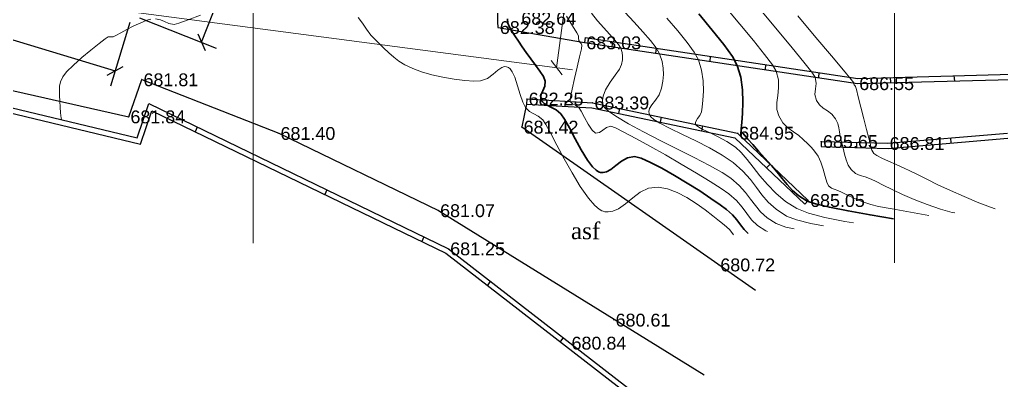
# Model space of a CAD drawing. Header units: feet. Extents: x 3381 to 684025, y 675186 to 4375940.
# Drawn here: x 682170.7 to 682247.2, y 4375605.8 to 4375633.9 of the extents above; entities that cross this region are included whole.
import ezdxf

# ---------------------------------------------------------------- set-up
doc = ezdxf.new("R2010")
doc.units = ezdxf.units.FT
doc.header["$MEASUREMENT"] = 0
doc.header["$PDMODE"] = 34
doc.header["$PDSIZE"] = 0.01
doc.layers.get('0').update_dxf_attribs({"linetype": 'CONTINUOUS'})
doc.layers.get('Defpoints').update_dxf_attribs({"linetype": 'CONTINUOUS'})
for name, color, linetype in [('0_Point_Height', 2, 'CONTINUOUS'), ('0_Point_Point', 7, 'CONTINUOUS'), ('Yazilar', 7, 'CONTINUOUS')]:
    doc.layers.add(name, color=color, linetype=linetype)
for name, color, linetype, lineweight in [('ANA HORIZONTAL', 24, 'CONTINUOUS', 30), ('HORIZANTAL', 24, 'CONTINUOUS', 13), ('km setka', 170, 'CONTINUOUS', 15)]:
    doc.layers.add(name, color=color, linetype=linetype, lineweight=lineweight)
doc.styles.get("Standard").update_dxf_attribs({"font": 'arial.ttf', "height": 2})
doc.dimstyles.new('ISO-25', dxfattribs={"dimtxt": 2, "dimasz": 1, "dimexe": 1.25, "dimexo": 0.625, "dimtad": 1, "dimtxsty": 'Standard', "dimblk": 'OBLIQUE', "dimcen": 2.5, "dimadec": 0, "dimazin": 0, "dimtfac": 1, "dimtmove": 0, "dimatfit": 3, "dimldrblk": 'OBLIQUE', "dimfxl": 1, "dimarcsym": 0})

# ---------------------------------------------------------------- blocks, each defined once
blk = doc.blocks.new('_Oblique')
at = {"color": 0, "linetype": 'ByBlock', "lineweight": -2}
blk.add_line((-0.5, -0.5), (0.5, 0.5), dxfattribs=at)
blk = doc.blocks.new('*D46')
at = {"color": 0, "lineweight": -2, "transparency": 16777216}
for p, q in [((682087.325, 4375661.66), (682085.815, 4375656.696)), ((682086.178, 4375657.892), (682178.178, 4375629.892)), ((682179.325, 4375633.66), (682177.815, 4375628.696))]:
    blk.add_line(p, q, dxfattribs=at)
at = {"layer": 'Defpoints', "color": 0, "lineweight": 18, "transparency": 16777216}
for p in [(682087.507, 4375662.258), (682179.507, 4375634.258), (682178.178, 4375629.892)]:
    blk.add_point(p, dxfattribs=at)
at = {"color": 0, "lineweight": -2, "transparency": 16777216}
for p, rotation in [((682086.178, 4375657.892), 163.072486935853), ((682178.178, 4375629.892), 343.072486935853)]:
    blk.add_blockref('_Oblique', p, dxfattribs=dict(at, rotation=rotation))
at = {"color": 0, "lineweight": 18, "transparency": 16777216, "insert": (682132.71, 4375645.639), "char_height": 2, "attachment_point": 5, "rotation": 343.07249}
blk.add_mtext('96,17', dxfattribs=at)
blk = doc.blocks.new('*D47')
at = {"color": 0, "lineweight": -2, "transparency": 16777216}
for p, q in [((682212.089, 4375715.029), (682218.063, 4375712.668)), ((682184.901, 4375632.128), (682216.901, 4375713.128)), ((682180.089, 4375634.029), (682186.063, 4375631.668))]:
    blk.add_line(p, q, dxfattribs=at)
at = {"layer": 'Defpoints', "color": 0, "lineweight": 18, "transparency": 16777216}
for p in [(682211.507, 4375715.258), (682216.901, 4375713.128), (682179.507, 4375634.258)]:
    blk.add_point(p, dxfattribs=at)
at = {"color": 0, "lineweight": -2, "transparency": 16777216}
for p, rotation in [((682216.901, 4375713.128), 68.44292071496228), ((682184.901, 4375632.128), 248.4429207149623)]:
    blk.add_blockref('_Oblique', p, dxfattribs=dict(at, rotation=rotation))
at = {"color": 0, "lineweight": 18, "transparency": 16777216, "insert": (682199.202, 4375673.299), "char_height": 2, "attachment_point": 5, "rotation": 68.44292}
blk.add_mtext('87,09', dxfattribs=at)

msp = doc.modelspace()

# ---------------------------------------------------------------- linework, layer by layer
at = {"color": 7, "lineweight": 18}
for p, q in [((682217.61996, 4375668.58692), (682212.58009, 4375630.13607)), ((682180.00885, 4375634.42173), (682213.81941, 4375629.973))]:
    msp.add_line(p, q, dxfattribs=at)
at = {"color": 30, "linetype": 'Continuous'}
for p, q in [((682208.02243, 4375633.28322, 682.384), (682214.76243, 4375632.09422, 683.035)), ((682210.24673, 4375627.31393, 682.253), (682209.87643, 4375625.52422, 681.419)), ((682209.87643, 4375625.52422, 681.419), (682228.09379, 4375612.81351))]:
    msp.add_line(p, q, dxfattribs=at)
at = {"linetype": 'Continuous'}
for p, q in [((682214.82159, 4375632.48982, 683.035), (682214.76243, 4375632.09422, 683.035)), ((682214.82159, 4375632.48982, 683.035), (682236.05596, 4375629.314, 686.54028)), ((682214.76243, 4375632.09422, 683.035), (682236.03143, 4375628.91322, 686.546)), ((682216.94754, 4375632.17187), (682216.89098, 4375631.77588)), ((682220.33218, 4375631.66566), (682220.28206, 4375631.26871)), ((682224.54126, 4375631.03615), (682224.5263, 4375630.63394)), ((682228.86746, 4375630.38912), (682228.83601, 4375629.98938)), ((682233.03075, 4375629.76646), (682232.98412, 4375629.36898)), ((682236.03143, 4375628.91322, 686.546), (682253.74543, 4375629.37722, 688.633)), ((682236.05596, 4375629.314, 686.55012), (682253.73495, 4375629.77709, 688.633)), ((682238.57289, 4375629.37993), (682238.59899, 4375628.98048)), ((682243.55168, 4375629.51035), (682243.58148, 4375629.11099)), ((682210.27043, 4375627.71322, 682.253), (682210.24673, 4375627.31393, 682.253)), ((682210.24673, 4375627.31393, 682.253), (682215.34041, 4375627.01167, 683.38051)), ((682210.27043, 4375627.71322, 682.253), (682215.39343, 4375627.40922, 683.387)), ((682213.2519, 4375627.5363), (682213.22715, 4375627.13707)), ((682215.39343, 4375627.40922, 683.387), (682226.67543, 4375625.05322, 684.952)), ((682215.34041, 4375627.01167, 683.39099), (682226.48232, 4375624.68492, 684.93655)), ((682217.48225, 4375626.97302), (682217.41866, 4375626.57767)), ((682220.72759, 4375626.2953), (682220.65683, 4375625.90145)), ((682223.96059, 4375625.62016), (682223.8868, 4375625.22694)), ((682184.57077, 4375625.52022), (682184.42273, 4375625.14747)), ((682226.67543, 4375625.05322, 684.952), (682232.19943, 4375619.80322, 685.052)), ((682238.39943, 4375624.24922, 686.811), (682247.73443, 4375625.05022, 688.063)), ((682226.48232, 4375624.68492, 684.95349), (682231.92387, 4375619.51328, 685.052)), ((682233.20843, 4375624.40122, 685.649), (682233.19672, 4375624.0014, 685.649)), ((682233.19672, 4375624.0014, 685.649), (682238.43363, 4375623.85069, 686.811)), ((682233.20843, 4375624.40122, 685.649), (682238.39943, 4375624.24922, 686.811)), ((682235.95, 4375624.32095), (682235.94742, 4375623.92224)), ((682238.43363, 4375623.85069, 686.811), (682247.73885, 4375624.64913, 688.05901)), ((682243.27761, 4375624.6678), (682243.31965, 4375624.26994)), ((682229.22779, 4375622.62746), (682228.94384, 4375622.34549)), ((682194.66347, 4375620.63278), (682194.51625, 4375620.25964)), ((682232.19943, 4375619.80322, 685.052), (682231.92387, 4375619.51328, 685.052)), ((682202.24793, 4375616.95997), (682202.09235, 4375616.59088)), ((682207.40538, 4375613.51633), (682207.19018, 4375613.17704)), ((682213.09165, 4375609.10837, 296.60249), (682212.8737, 4375608.77121, 296.60249))]:
    msp.add_line(p, q, dxfattribs=at)
at = {"color": 30, "linetype": 'Continuous', "elevation": 684.227}
msp.add_lwpolyline([(682045.94082, 4375658.91841), (682069.89643, 4375653.33722), (682092.02643, 4375647.58122), (682110.96543, 4375643.00722), (682122.76343, 4375640.00922), (682163.72143, 4375629.81622), (682179.23343, 4375626.32322), (682180.24943, 4375629.21422), (682190.93143, 4375625.03222), (682203.36643, 4375619.01222), (682224.08038, 4375606.20914)], dxfattribs=at)
at = {"linetype": 'Continuous', "elevation": 684.355}
for points in [[(682069.63455, 4375651.72571), (682092.93943, 4375646.07122), (682147.82943, 4375632.36522), (682179.89632, 4375624.66483), (682180.79225, 4375627.34999), (682204.15343, 4375616.03722), (682221.80112, 4375602.35683)], [(682069.5702, 4375651.32971), (682092.84382, 4375645.68282), (682147.73427, 4375631.9767), (682180.15965, 4375624.19023), (682181.02761, 4375626.79158), (682203.94143, 4375615.69545), (682221.55606, 4375602.0407)]]:
    msp.add_lwpolyline(points, dxfattribs=at)
at = {"color": 30, "linetype": 'Continuous'}
msp.add_open_spline([(682178.81909, 4375652.7702), (682181.25552, 4375653.95277), (682186.34903, 4375656.42502), (682195.21515, 4375653.60116), (682202.48625, 4375650.57388), (682206.855, 4375645.32551), (682207.80627, 4375639.66897), (682207.9281, 4375635.68899), (682208.002, 4375633.27478)], degree=3, knots=[0, 0, 0, 0, 7.83694096, 16.38366428, 26.4729488, 31.31646789, 36.03357976, 43.30675156, 43.30675156, 43.30675156, 43.30675156], dxfattribs=at)
at = {"layer": '0_Point_Point'}
for p in [(682208.02243, 4375633.28322, 682.384), (682214.76243, 4375632.09422, 683.035), (682180.24943, 4375629.21422, 681.814), (682236.03143, 4375628.91322, 686.546), (682210.27043, 4375627.71322, 682.253), (682215.39343, 4375627.40922, 683.387), (682179.23343, 4375626.32322, 681.835), (682209.87643, 4375625.52422, 681.419), (682190.93143, 4375625.03222, 681.397), (682226.67543, 4375625.05322, 684.952), (682233.20843, 4375624.40122, 685.649), (682238.39943, 4375624.24922, 686.811), (682232.19943, 4375619.80322, 685.052), (682203.36643, 4375619.01222, 681.068), (682204.15343, 4375616.03722, 681.253), (682225.20643, 4375614.78622, 680.72), (682217.04343, 4375610.48722, 680.611), (682213.60843, 4375608.69022, 680.841)]:
    msp.add_point(p, dxfattribs=at)
at = {"layer": 'ANA HORIZONTAL', "color": 16, "lineweight": 30, "elevation": 682.5}
msp.add_lwpolyline([(682227.52359, 4375617.22865), (682227.21191, 4375617.52887), (682226.92228, 4375617.89721), (682226.63927, 4375618.2831), (682226.29568, 4375618.68579), (682225.8243, 4375619.10458), (682225.32372, 4375619.46807), (682224.60638, 4375619.95977), (682223.73347, 4375620.53466), (682222.76621, 4375621.14776), (682221.76581, 4375621.75404), (682220.79349, 4375622.30852), (682219.91045, 4375622.76617), (682219.1779, 4375623.08201), (682218.65707, 4375623.21102), (682218.11098, 4375623.12311), (682217.63793, 4375622.86164), (682217.21014, 4375622.5227), (682216.79984, 4375622.20242), (682216.46554, 4375622.02421), (682216.20194, 4375621.96835), (682216.01675, 4375621.97968), (682215.92064, 4375622.00223), (682215.83598, 4375622.03488), (682215.66011, 4375622.14649), (682215.38286, 4375622.41602), (682214.99639, 4375622.92786), (682214.50399, 4375623.73086), (682214.02424, 4375624.60916), (682213.58172, 4375625.44914), (682213.20106, 4375626.13717), (682212.90685, 4375626.55963), (682212.55041, 4375626.84908), (682212.18456, 4375627.04842), (682211.84488, 4375627.21177), (682211.61587, 4375627.35292), (682211.481, 4375627.48306), (682211.41292, 4375627.58788), (682211.38628, 4375627.64701), (682211.3622, 4375627.72276), (682211.34625, 4375627.86781), (682211.38535, 4375628.07407), (682211.50619, 4375628.34134), (682211.6627, 4375628.69161), (682211.68926, 4375629.09699), (682211.55234, 4375629.44451), (682211.28874, 4375629.87157), (682210.94522, 4375630.34737), (682210.56851, 4375630.8411), (682210.20536, 4375631.32196), (682209.9025, 4375631.75914), (682209.60318, 4375632.21505), (682209.33033, 4375632.61773), (682209.09598, 4375632.97788), (682208.91215, 4375633.30619), (682208.79087, 4375633.61334), (682208.75212, 4375633.9471)], dxfattribs=at)
at = {"layer": 'ANA HORIZONTAL', "color": 32, "lineweight": 30, "elevation": 685}
msp.add_lwpolyline([(682238.84594, 4375618.35245), (682237.01539, 4375618.66621), (682235.29535, 4375618.9761), (682233.84015, 4375619.26429), (682232.74759, 4375619.52264), (682232.11549, 4375619.743), (682231.46609, 4375620.15131), (682230.96018, 4375620.58186), (682230.54553, 4375621.03498), (682230.16993, 4375621.51102), (682229.78114, 4375622.01032), (682229.32695, 4375622.53322), (682228.81714, 4375623.08435), (682228.31903, 4375623.63874), (682227.86672, 4375624.15237), (682227.49428, 4375624.5812), (682227.23579, 4375624.88119), (682227.12533, 4375625.00832), (682227.033, 4375625.08549), (682226.95716, 4375625.16946), (682226.97408, 4375625.36769), (682227.02681, 4375625.86281), (682227.08218, 4375626.58401), (682227.10698, 4375627.46052), (682227.06802, 4375628.42153), (682226.9321, 4375629.39626), (682226.66604, 4375630.31392), (682226.28297, 4375631.00816), (682225.61148, 4375631.95), (682224.71486, 4375633.08042), (682223.6564, 4375634.34044)], dxfattribs=at)
at = {"layer": 'HORIZANTAL', "color": 32, "linetype": 'Continuous', "lineweight": 13}
for points, elevation in [([(682241.58798, 4375618.62461), (682240.15726, 4375618.87631), (682238.72663, 4375619.13339), (682237.65871, 4375619.33797), (682237.06482, 4375619.47638), (682236.38046, 4375619.71906), (682235.75378, 4375619.9827), (682235.21388, 4375620.23575), (682234.78987, 4375620.44667), (682234.51085, 4375620.58391), (682234.22471, 4375620.68655), (682233.99452, 4375620.76745), (682233.77851, 4375620.93558), (682233.64412, 4375621.20988), (682233.50292, 4375621.67262), (682233.34672, 4375622.23001), (682233.16734, 4375622.78828), (682232.9566, 4375623.25365), (682232.69117, 4375623.64993), (682232.43984, 4375623.93307), (682232.1607, 4375624.19824), (682231.81185, 4375624.54061), (682231.45269, 4375624.84744), (682231.03933, 4375625.13851), (682230.61357, 4375625.46013), (682230.21717, 4375625.85861), (682229.89192, 4375626.38025), (682229.75527, 4375626.88963), (682229.75665, 4375627.42245), (682229.82368, 4375627.98234), (682229.88399, 4375628.57295), (682229.86521, 4375629.19793), (682229.69495, 4375629.86091), (682229.39641, 4375630.35753), (682228.78746, 4375631.17674), (682227.92406, 4375632.25851), (682226.86219, 4375633.54282), (682225.65781, 4375634.96964)], 685.5), ([(682229.02755, 4375617.37793), (682228.88695, 4375617.42675), (682228.24078, 4375617.85085), (682227.77524, 4375618.29927), (682227.40426, 4375618.77109), (682227.04175, 4375619.26536), (682226.60164, 4375619.78118), (682225.99786, 4375620.3176), (682225.40759, 4375620.7297), (682224.54407, 4375621.28169), (682223.48245, 4375621.93058), (682222.29789, 4375622.63343), (682221.06554, 4375623.34727), (682219.86056, 4375624.02913), (682218.7581, 4375624.63605), (682217.8333, 4375625.12506), (682217.16134, 4375625.45322), (682216.81736, 4375625.57754), (682216.47268, 4375625.48899), (682216.18606, 4375625.27723), (682215.91662, 4375625.08377), (682215.62345, 4375625.05014), (682215.34728, 4375625.28018), (682215.04823, 4375625.73006), (682214.75579, 4375626.26377), (682214.4994, 4375626.74528), (682214.30853, 4375627.03855), (682214.05118, 4375627.21269), (682213.81118, 4375627.32136), (682213.6451, 4375627.51297), (682213.66295, 4375627.83561), (682213.78455, 4375628.47511), (682213.97026, 4375629.30211), (682214.18044, 4375630.18726), (682214.37545, 4375631.00122), (682214.51565, 4375631.61463), (682214.56138, 4375631.89814), (682214.49469, 4375632.03791), (682214.3966, 4375632.14119), (682214.3171, 4375632.2621), (682214.2974, 4375632.443), (682214.27921, 4375632.62489), (682214.14817, 4375632.85882), (682213.82672, 4375633.39426), (682213.36441, 4375634.1494)], 683), ([(682231.08663, 4375617.5823), (682230.44266, 4375617.72727), (682229.69409, 4375618.00581), (682229.00283, 4375618.44721), (682228.48441, 4375618.9105), (682228.07271, 4375619.39499), (682227.70166, 4375619.89996), (682227.30516, 4375620.4247), (682226.81711, 4375620.96848), (682226.17141, 4375621.53062), (682225.4785, 4375621.98506), (682224.49957, 4375622.53221), (682223.3166, 4375623.147), (682222.01155, 4375623.80436), (682220.6664, 4375624.47923), (682219.36312, 4375625.14656), (682218.18367, 4375625.78127), (682217.21003, 4375626.35831), (682216.63438, 4375626.76157), (682216.34875, 4375627.02155), (682216.23775, 4375627.17164), (682216.20804, 4375627.23911), (682216.18004, 4375627.34861), (682216.16151, 4375627.57514), (682216.2153, 4375627.92908), (682216.40555, 4375628.41417), (682216.7615, 4375629.01341), (682217.15491, 4375629.56805), (682217.48528, 4375630.03878), (682217.65212, 4375630.38631), (682217.71234, 4375630.74652), (682217.72928, 4375631.04483), (682217.68944, 4375631.33555), (682217.57931, 4375631.67293), (682217.40541, 4375631.96183), (682217.1053, 4375632.32127), (682216.71182, 4375632.74797), (682216.25781, 4375633.23866), (682215.7761, 4375633.79008), (682215.29954, 4375634.39895)], 683.5), ([(682233.38561, 4375617.81049), (682232.3931, 4375617.99903), (682231.28808, 4375618.27769), (682230.50122, 4375618.58488), (682229.68564, 4375619.10566), (682229.07397, 4375619.65228), (682228.58823, 4375620.22391), (682228.15045, 4375620.8197), (682227.68263, 4375621.43881), (682227.1068, 4375622.0804), (682226.34497, 4375622.74364), (682225.48352, 4375623.32677), (682224.48916, 4375623.89203), (682223.43477, 4375624.4319), (682222.3932, 4375624.93882), (682221.43733, 4375625.40527), (682220.64001, 4375625.82371), (682220.16528, 4375626.11883), (682219.92888, 4375626.31451), (682219.83699, 4375626.43184), (682219.81251, 4375626.4864), (682219.79098, 4375626.56998), (682219.77992, 4375626.72942), (682219.83162, 4375626.95437), (682219.99534, 4375627.24202), (682220.28213, 4375627.61233), (682220.56927, 4375628.03415), (682220.75932, 4375628.54985), (682220.85317, 4375629.09605), (682220.90399, 4375629.60312), (682220.89277, 4375630.10409), (682220.80052, 4375630.63202), (682220.60822, 4375631.21993), (682220.34595, 4375631.68148), (682219.89986, 4375632.2633), (682219.31484, 4375632.94034), (682218.6358, 4375633.68755), (682217.90761, 4375634.47989)], 684), ([(682235.71566, 4375618.04176), (682235.04025, 4375618.15637), (682233.49167, 4375618.46938), (682232.21601, 4375618.80453), (682231.30835, 4375619.16394), (682230.42534, 4375619.72255), (682229.66528, 4375620.35421), (682229.00731, 4375621.02817), (682228.43056, 4375621.71371), (682227.91417, 4375622.38007), (682227.43728, 4375622.99651), (682226.97902, 4375623.53228), (682226.51853, 4375623.95665), (682225.86242, 4375624.39679), (682225.18306, 4375624.76739), (682224.53963, 4375625.07742), (682223.99135, 4375625.33583), (682223.661, 4375625.51143), (682223.4963, 4375625.62797), (682223.43314, 4375625.69953), (682223.41698, 4375625.73368), (682223.40503, 4375625.78308), (682223.40428, 4375625.8764), (682223.45022, 4375626.00741), (682223.56896, 4375626.17855), (682223.74472, 4375626.41507), (682223.86652, 4375626.71339), (682223.92318, 4375627.06162), (682223.98521, 4375627.61353), (682224.02011, 4375628.31457), (682223.9954, 4375629.11019), (682223.87857, 4375629.94582), (682223.63713, 4375630.76692), (682223.31563, 4375631.34941), (682222.76409, 4375632.11236), (682222.03571, 4375633.01112), (682221.18369, 4375634.00105)], 684.5), ([(682243.61702, 4375618.82601), (682243.41895, 4375618.86785), (682242.49494, 4375619.11159), (682241.45079, 4375619.47097), (682240.45993, 4375619.86269), (682239.5448, 4375620.26244), (682238.72786, 4375620.64589), (682238.03154, 4375620.98872), (682237.47829, 4375621.2666), (682237.09055, 4375621.45522), (682236.62188, 4375621.63143), (682236.23224, 4375621.74934), (682235.88434, 4375621.90623), (682235.54087, 4375622.19936), (682235.30348, 4375622.54898), (682235.13766, 4375622.95652), (682235.01408, 4375623.40485), (682234.90345, 4375623.87682), (682234.77645, 4375624.35531), (682234.67414, 4375624.78219), (682234.62492, 4375625.13716), (682234.58053, 4375625.45985), (682234.49267, 4375625.78986), (682234.31308, 4375626.16679), (682234.0341, 4375626.51406), (682233.70653, 4375626.76926), (682233.36982, 4375626.99324), (682233.06339, 4375627.24688), (682232.82668, 4375627.59104), (682232.71758, 4375628.0627), (682232.76307, 4375628.48807), (682232.81466, 4375628.91915), (682232.72386, 4375629.40791), (682232.4659, 4375629.78476), (682231.85216, 4375630.56466), (682230.94156, 4375631.68008), (682229.79305, 4375633.06355), (682228.46555, 4375634.64754)], 686), ([(682246.76627, 4375619.13859), (682246.67879, 4375619.16816), (682245.47714, 4375619.62441), (682244.33626, 4375620.09805), (682243.27227, 4375620.57163), (682242.3013, 4375621.02764), (682241.43949, 4375621.44862), (682240.70296, 4375621.81708), (682240.10784, 4375622.11554), (682239.67026, 4375622.32652), (682239.04004, 4375622.60497), (682238.44833, 4375622.85868), (682237.93502, 4375623.08682), (682237.54002, 4375623.28858), (682237.30324, 4375623.46315), (682237.14548, 4375623.71382), (682237.083, 4375623.96966), (682237.0101, 4375624.28991), (682236.9132, 4375624.64864), (682236.74121, 4375625.31756), (682236.52647, 4375626.16428), (682236.30131, 4375627.05645), (682236.09806, 4375627.86168), (682235.94907, 4375628.4476), (682235.88666, 4375628.68184), (682235.82133, 4375628.74439), (682235.76143, 4375628.80183), (682235.75663, 4375628.87792), (682235.75277, 4375628.9549), (682235.53649, 4375629.21569), (682234.93167, 4375629.93974), (682233.99775, 4375631.0562), (682232.79422, 4375632.49421), (682231.38051, 4375634.18289)], 686.5)]:
    msp.add_lwpolyline(points, dxfattribs=dict(at, elevation=elevation))
at = {"layer": 'HORIZANTAL', "color": 16, "linetype": 'Continuous', "lineweight": 20, "elevation": 682}
for points in [[(682184.81865, 4375634.24575), (682183.85925, 4375633.87307), (682183.15308, 4375633.61848), (682182.77389, 4375633.52249), (682182.36332, 4375633.58465), (682182.03664, 4375633.7321), (682181.71798, 4375633.88236), (682181.33149, 4375633.95296)], [(682226.37524, 4375617.11467), (682226.32071, 4375617.18835), (682226.04493, 4375617.53155), (682225.65074, 4375617.89156), (682225.27492, 4375618.19062), (682224.76736, 4375618.59819), (682224.15559, 4375619.07002), (682223.46711, 4375619.56186), (682222.72947, 4375620.02947), (682221.97018, 4375620.42861), (682221.21678, 4375620.71504), (682220.49678, 4375620.84451), (682219.75684, 4375620.7468), (682219.10537, 4375620.43392), (682218.51502, 4375620.00051), (682217.95843, 4375619.54121), (682217.40827, 4375619.15066), (682216.95439, 4375618.9513), (682216.59677, 4375618.89955), (682216.34688, 4375618.92297), (682216.21783, 4375618.95432), (682216.11463, 4375618.99243), (682215.89877, 4375619.11641), (682215.55465, 4375619.4106), (682215.06712, 4375619.97348), (682214.43137, 4375620.8841), (682213.79206, 4375621.9376), (682213.17671, 4375623.04062), (682212.61282, 4375624.0998), (682212.12793, 4375625.02179), (682211.74954, 4375625.71321), (682211.50518, 4375626.08072), (682211.14402, 4375626.37503), (682210.80762, 4375626.55379), (682210.48143, 4375626.73812), (682210.15091, 4375627.04918), (682209.93862, 4375627.45765), (682209.74074, 4375628.05752), (682209.5406, 4375628.74002), (682209.32157, 4375629.39639), (682209.12154, 4375629.82959), (682208.95146, 4375630.06434), (682208.82652, 4375630.16485), (682208.76019, 4375630.19571), (682208.68005, 4375630.21784), (682208.52543, 4375630.22524), (682208.30313, 4375630.15823), (682208.01217, 4375629.96228), (682207.63028, 4375629.63015), (682207.1933, 4375629.31014), (682206.66384, 4375629.11904), (682206.13437, 4375629.09413), (682205.42711, 4375629.13846), (682204.60347, 4375629.24275), (682203.72485, 4375629.39766), (682202.85264, 4375629.5939), (682202.04824, 4375629.82215), (682201.37304, 4375630.07311), (682200.76738, 4375630.36609), (682200.29122, 4375630.65424), (682199.89043, 4375630.95859), (682199.51083, 4375631.3002), (682199.09827, 4375631.70009), (682198.5986, 4375632.17932), (682198.11809, 4375632.68404), (682197.75542, 4375633.15537), (682197.44511, 4375633.60678), (682197.12165, 4375634.05173)], [(682180.95175, 4375633.92741), (682180.65277, 4375633.84996), (682180.35783, 4375633.7293), (682179.99021, 4375633.57413), (682179.58038, 4375633.38536), (682179.094, 4375633.12974), (682178.61487, 4375632.86646), (682178.2268, 4375632.65469), (682178.0136, 4375632.55361), (682177.81481, 4375632.55173), (682177.62485, 4375632.53687), (682177.40062, 4375632.38315), (682176.92191, 4375632.01944), (682176.28523, 4375631.51397), (682175.58707, 4375630.93493), (682174.92393, 4375630.35055), (682174.3923, 4375629.82904), (682174.08869, 4375629.43862), (682173.92208, 4375629.05011), (682173.84497, 4375628.7043), (682173.83018, 4375628.36179), (682173.85054, 4375627.98315), (682173.87887, 4375627.52897), (682173.89487, 4375627.05495), (682173.91698, 4375626.62482), (682173.97612, 4375626.21121), (682174.01636, 4375626.07682)]]:
    msp.add_lwpolyline(points, dxfattribs=at)
at = {"layer": 'km setka', "flags": 128}
for points in [[(682188.92597, 4375840.32994), (682188.92597, 4375616.47768)], [(682238.92597, 4375754.77148), (682238.92597, 4375614.93599)]]:
    msp.add_lwpolyline(points, dxfattribs=at)

# ---------------------------------------------------------------- block references
at = {"color": 7, "lineweight": 18, "rotation": 262.5041828560687}
msp.add_blockref('_Oblique', (682212.58009, 4375630.13607), dxfattribs=at)

# ---------------------------------------------------------------- texts
at = {"layer": '0_Point_Height', "color": 0}
for s, p in [('682.64', (682209.83438, 4375633.48911, 682.637)), ('682.38', (682208.15838, 4375632.76911, 682.384)), ('683.03', (682214.89838, 4375631.58011, 683.035)), ('681.81', (682180.38538, 4375628.70011, 681.814)), ('686.55', (682236.16738, 4375628.39911, 686.546)), ('682.25', (682210.40638, 4375627.19911, 682.253)), ('683.39', (682215.52938, 4375626.89511, 683.387)), ('681.84', (682179.36938, 4375625.80911, 681.835)), ('681.40', (682191.06738, 4375624.51811, 681.397)), ('681.42', (682210.01238, 4375625.01011, 681.419)), ('684.95', (682226.81138, 4375624.53911, 684.952)), ('685.65', (682233.34438, 4375623.88711, 685.649)), ('686.81', (682238.53538, 4375623.73511, 686.811)), ('685.05', (682232.33538, 4375619.28911, 685.052)), ('681.07', (682203.50238, 4375618.49811, 681.068)), ('681.25', (682204.28938, 4375615.52311, 681.253)), ('680.72', (682225.34238, 4375614.27211, 680.72)), ('680.61', (682217.17938, 4375609.97311, 680.611)), ('680.84', (682213.74438, 4375608.17611, 680.841))]:
    msp.add_text(s, height=1, dxfattribs=at).set_placement(p)
at = {"layer": 'Yazilar', "color": 30, "insert": (682213.70249, 4375618.08407), "char_height": 1.3, "width": 0.1058769, "attachment_point": 1, "rotation": 359.7511761}
msp.add_mtext('{\\fTimes New Roman|b0|i0|c0|p18;asf}', dxfattribs=at)

# ---------------------------------------------------------------- dimensions: what is measured, and where the dimension line sits
at = {"color": 7, "lineweight": 18}
for p1, p2, distance, picture, middle in [((682179.50743, 4375634.25822), (682211.50743, 4375715.25822), -5.79897, '*D47', (682199.20165, 4375673.29878)), ((682087.50743, 4375662.25822), (682179.50743, 4375634.25822), -4.56432, '*D46', (682132.7104, 4375645.63941))]:
    dim = msp.add_aligned_dim(p1=p1, p2=p2, distance=distance, dimstyle='ISO-25', dxfattribs=at)
    dim.commit()
    dim.dimension.update_dxf_attribs({"geometry": picture, "text_midpoint": middle})

doc.saveas('drawing.dxf')
